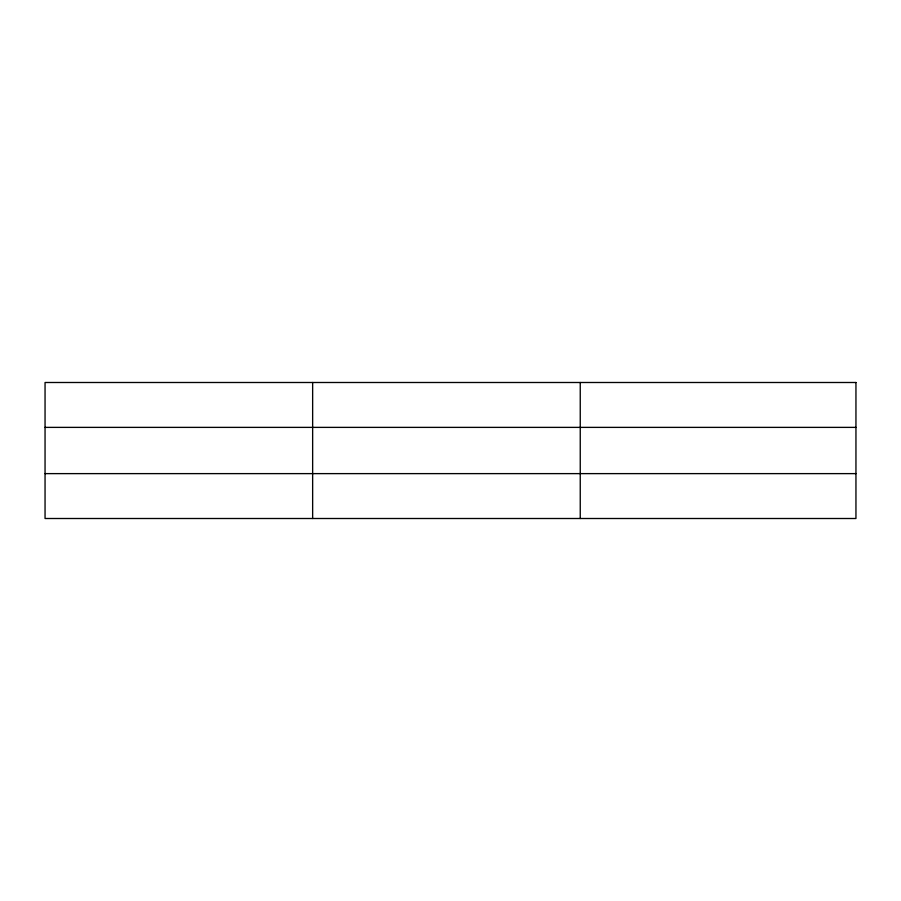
<?xml version="1.0" encoding="UTF-8"?>
<svg xmlns="http://www.w3.org/2000/svg" width="901" height="901" viewBox="0 0 901 901"><rect width="100%" height="100%" fill="white"/><g stroke="black" fill="none" stroke-linecap="round" stroke-linejoin="round"><path stroke-width="1.35" d="M312.647 518.503L312.647 382.497M580.244 518.503L580.244 382.497M45.05 427.378L855.95 427.378M45.05 473.622L855.95 473.622M855.95 382.497L855.95 518.503L45.05 518.503L45.05 382.497L855.95 382.497"/></g></svg>
